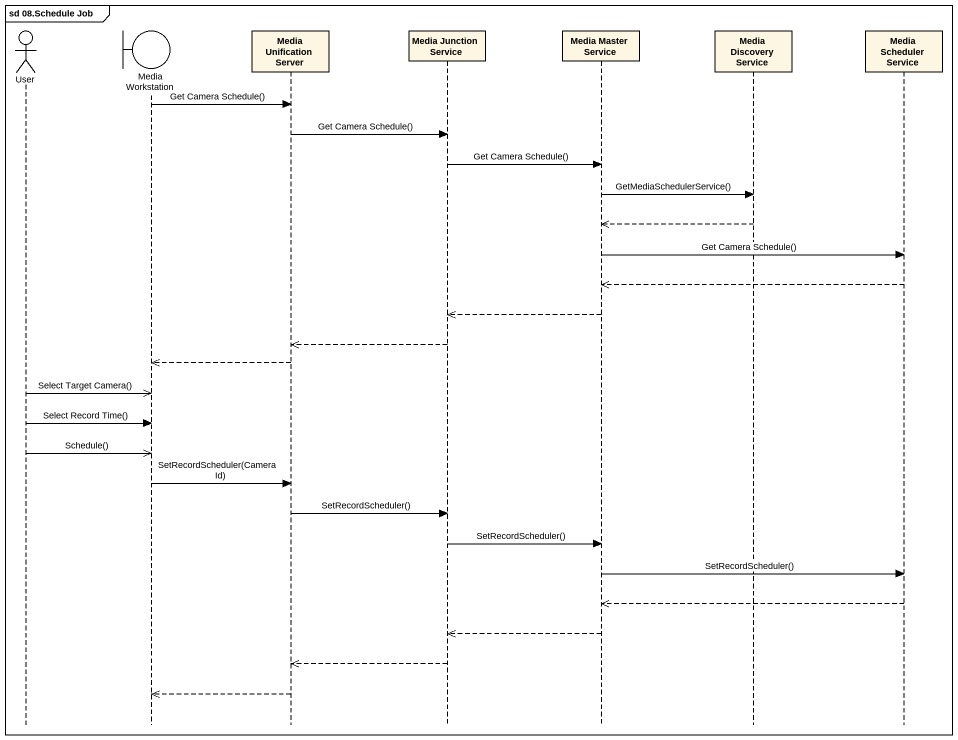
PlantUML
@startuml
mainframe sd 08.Schedule Job
hide footbox
actor User
boundary "Media Workstation" as Media_Workstation
participant "Media Unification Server" as Media_Unification_Server
participant "Media Junction Service" as Media_Junction_Service
participant "Media Master Service" as Media_Master_Service
participant "Media Discovery Service" as Media_Discovery_Service
participant "Media Scheduler Service" as Media_Scheduler_Service

Media_Workstation -> Media_Unification_Server : Get Camera Schedule()
Media_Unification_Server -> Media_Junction_Service : Get Camera Schedule()
Media_Junction_Service -> Media_Master_Service : Get Camera Schedule()
Media_Master_Service -> Media_Discovery_Service : GetMediaSchedulerService()
Media_Discovery_Service -->> Media_Master_Service
Media_Master_Service -> Media_Scheduler_Service : Get Camera Schedule()
Media_Scheduler_Service -->> Media_Master_Service
Media_Master_Service -->> Media_Junction_Service
Media_Junction_Service -->> Media_Unification_Server
Media_Unification_Server -->> Media_Workstation
User ->> Media_Workstation : Select Target Camera()
User -> Media_Workstation : Select Record Time()
User ->> Media_Workstation : Schedule()
Media_Workstation -> Media_Unification_Server : SetRecordScheduler(CameraId)
Media_Unification_Server -> Media_Junction_Service : SetRecordScheduler()
Media_Junction_Service -> Media_Master_Service : SetRecordScheduler()
Media_Master_Service -> Media_Scheduler_Service : SetRecordScheduler()
Media_Scheduler_Service -->> Media_Master_Service
Media_Master_Service -->> Media_Junction_Service
Media_Junction_Service -->> Media_Unification_Server
Media_Unification_Server -->> Media_Workstation
@enduml
